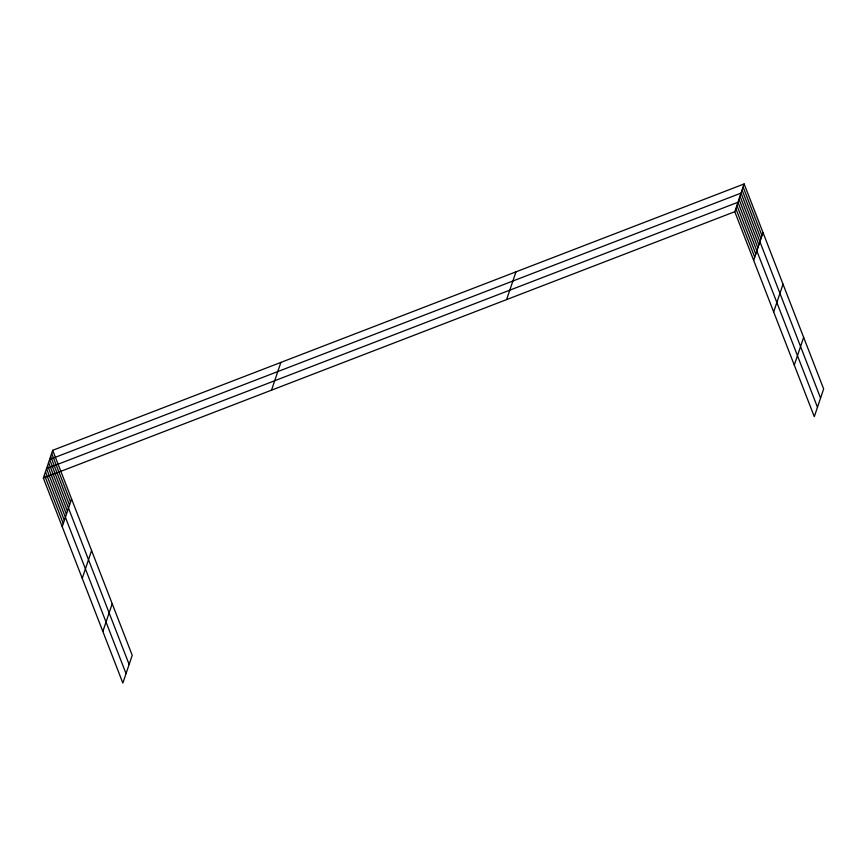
<?xml version="1.0" encoding="UTF-8"?>
<svg xmlns="http://www.w3.org/2000/svg" width="867" height="867" viewBox="0 0 867 867"><rect width="100%" height="100%" fill="white"/><g stroke="black" fill="none" stroke-linecap="round" stroke-linejoin="round"><path stroke-width="1.3" d="M52.703 450.32L132.218 655.3L122.854 683.055L43.35 478.064L52.703 450.32L744.146 183.945L823.65 388.936L814.297 416.68L734.783 211.7L744.146 183.945M62.229 526.735L71.582 498.98M82.235 578.322L91.588 550.567M102.848 631.469L112.211 603.714M271.523 390.161L280.886 362.417M506.61 299.603L515.973 271.848M753.661 260.36L763.014 232.605M773.667 311.947L783.02 284.192M794.28 365.094L803.644 337.35M43.35 478.064L734.783 211.7M743.117 187.001L761.985 235.661M742.087 190.046L760.955 238.718M820.561 398.083L741.057 193.103L49.625 459.477L129.129 664.458M740.028 196.159L758.896 244.819M738.998 199.204L757.866 247.864M817.473 407.241L737.969 202.26L46.536 468.635L126.04 673.616M736.907 205.403L755.775 254.064M735.845 208.546L754.723 257.206M51.684 453.376L70.552 502.036M50.654 456.421L69.523 505.082M48.595 462.534L67.463 511.194M47.566 465.579L66.434 514.239M45.474 471.778L64.342 520.438M44.412 474.921L63.28 523.581"/></g></svg>
